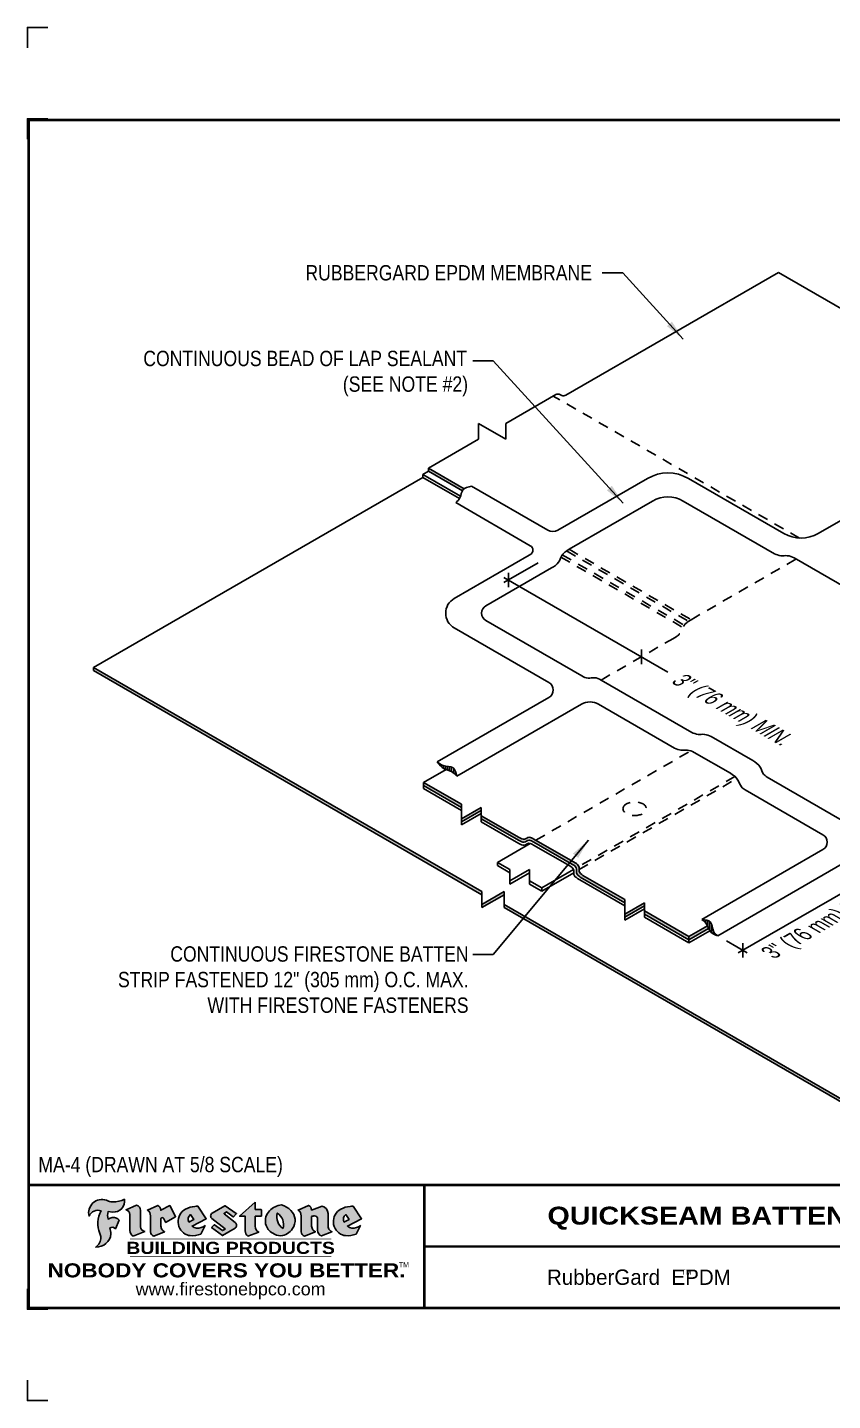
# Model space of a CAD drawing. Header units: inches. Extents: x 299.4 to 319.5, y -229 to -212.2.
# Drawn here: x 299.45 to 309.27, y -228.96 to -212.2 of the extents above; entities that cross this region are included whole.
import ezdxf
from ezdxf.enums import TextEntityAlignment as Align

# ---------------------------------------------------------------- set-up
doc = ezdxf.new("R2010")
doc.units = ezdxf.units.IN
doc.header["$MEASUREMENT"] = 0
doc.linetypes.add('HIDDEN2', pattern=[0.1875, 0.125, -0.0625])
doc.layers.get('0').update_dxf_attribs({"linetype": 'CONTINUOUS'})
doc.layers.get('DEFPOINTS').update_dxf_attribs({"linetype": 'CONTINUOUS'})
for name, color, linetype in [('FSBP-ACCESSORY-FIRESTONE', 7, 'CONTINUOUS'), ('FSBP-ANNO-NOTE', 7, 'CONTINUOUS'), ('FSBP-MEMBRANE', 7, 'CONTINUOUS'), ('FSBP-SEALANTS', 1, 'CONTINUOUS'), ('FSBP-TTLB', 7, 'CONTINUOUS'), ('FSBP-TTLB-BORDER', 7, 'CONTINUOUS'), ('FSBP-TTLB-TEXT', 7, 'CONTINUOUS')]:
    doc.layers.add(name, color=color, linetype=linetype)
doc.styles.add('FSBP_ARIAL', font='arial.ttf')
doc.styles.add('FSBP_ARIAL_BOLD', font='')
doc.styles.add('FSBP_ARIAL_NAR', font='ARIALN.TTF')
doc.styles.add('FSBP_BANKGOTHIC', font='bgothm.ttf')
doc.styles.get('FSBP_ARIAL_BOLD').set_extended_font_data('Arial Black')
doc.dimstyles.new('FSBP-LEADER', dxfattribs={"dimtxt": 0.1875, "dimasz": 0.25, "dimexe": 0.0625, "dimexo": 0.125, "dimgap": 0.125, "dimtad": 0, "dimtih": 1, "dimtoh": 1, "dimdec": 4, "dimzin": 0, "dimdsep": 46, "dimlunit": 4, "dimtxsty": 'FSBP_ARIAL_NAR', "dimcen": 0.09375, "dimclrd": 256, "dimclre": 256, "dimclrt": 256, "dimadec": 0, "dimazin": 0, "dimtfac": 1, "dimtdec": 4, "dimtofl": 0, "dimtmove": 0, "dimatfit": 3, "dimfxl": 1, "dimtolj": 1, "dimtzin": 0, "dimlwd": -1, "dimlwe": -1, "dimarcsym": 0})
pattern_1 = [(90, (156.5424210461586, 32.81133206987994), (-0.025, 3.469446951953614e-18), [])]

# ---------------------------------------------------------------- blocks, each defined once
blk = doc.blocks.new('TTLB-EPDM_1')
at = {"layer": 'FSBP-TTLB-TEXT'}
h = blk.add_hatch(color=1, dxfattribs=at)
edge = h.paths.add_edge_path()
edge.add_arc((1.037309769669573, -0.1982514792917306), 0.1319107607348553, 264.0410451462098, 370.3106169565175)
edge.add_arc((1.027551646585694, 0.1214293576525799), 0.3273056962876235, 270.05058356628535, 295.23459397187514, ccw=False)
edge.add_arc((1.022801957313345, -0.06680179986895154), 0.1391656561713503, 249.3281275763668, 272.0749124149863, ccw=False)
edge.add_line((0.9736743133014443, -0.1970076156048179), (0.9474927838574558, -0.1852745150568325))
edge.add_arc((0.8939498971398288, -0.3394262635682071), 0.1631857907024099, 70.84590087378872, 194.3325259843273)
edge.add_arc((0.8444260109029493, -0.4259936440910768), 0.1179914261095279, 70.96950098067128, 156.9641407594482, ccw=False)
edge.add_arc((1.153141409296894, -0.4684497516079468), 0.3110405457095052, 150.3231137483159, 203.2084295854517)
edge.add_arc((0.7562495500622943, -0.6412608153899899), 0.1218587156617311, 0.8849157075190988, 24.34668939894999, ccw=False)
edge.add_arc((0.7493781665697374, -0.6475258110744375), 0.1289731377238325, -58.36655102076742, 3.6216782311386737, ccw=False)
edge.add_arc((0.8256699029544474, -0.5792158350996106), 0.1783301886510354, 267.2205474105585, 354.1381621173521)
edge.add_arc((0.7903121048625305, -0.6011409294291745), 0.212787892960859, 0.9996158580669322, 21.00503380861244)
edge.add_arc((1.01880712263941, -0.5666691048185161), 0.05136395668415847, 40.82117713173261, 125.52727787225791, ccw=False)
edge.add_line((1.057676976260041, -0.5330924682126437), (1.102776947655911, -0.4308018311949837))
edge.add_arc((1.040858222524664, -0.4699705673995949), 0.07326744446031509, 32.31675181867256, 66.31481236598174)
edge.add_arc((1.032262518825329, -0.5063316993097662), 0.1102246948011782, 69.8179132332389, 125.254734720681)
edge.add_arc((1.127708877207287, -0.368959353531244), 0.1659710644737306, 164.1569669952081, 196.5811013160487, ccw=False)
edge.add_line((0.9680425188342383, -0.3236487780942383), (1.023615334387159, -0.3294494641845773))
h = blk.add_hatch(color=1, dxfattribs=at)
edge = h.paths.add_edge_path()
edge.add_line((1.275239419159561, -0.6223407783464694), (1.415345367376062, -0.5660418822574371))
edge.add_arc((1.421019305783958, -0.5090099247487757), 0.05731350411836949, 181.9717871001989, 264.31851000495806, ccw=False)
edge.add_line((1.363739737527226, -0.5109819325197265), (1.363412352251203, -0.3102363679013962))
edge.add_arc((1.294263659668751, -0.3103491388303989), 0.06914878453844908, 0.0934405599591014, 72.42834396969012)
edge.add_line((1.315139561173908, -0.2444268274366692), (1.186839444240604, -0.3024209471341379))
edge.add_arc((1.175246268095289, -0.3585110609420917), 0.05727567197445628, -0.017399788185912257, 78.322067691347, ccw=False)
edge.add_line((1.232521937428658, -0.3585284546236807), (1.232574268422297, -0.555126496687123))
edge.add_arc((1.305699496415486, -0.5558575689677219), 0.07312888236350451, 179.4272023230205, 245.3845503102953)
h = blk.add_hatch(color=1, dxfattribs=at)
edge = h.paths.add_edge_path()
edge.add_line((1.792026821926584, -0.3839679064720229), (1.722158956877934, -0.2518542302253621))
edge.add_arc((1.720119655279638, -0.2529327078887852), 0.002306916790721817, 27.87197133405656, 117.3766794470751)
edge.add_line((1.719058846382097, -0.250884159729182), (1.610638460368705, -0.3070279753467702))
edge.add_arc((1.547088841662962, -0.3061026658494403), 0.06355635479880145, 359.165808011073, 425.8793658831422)
edge.add_line((1.573061729235633, -0.2480956029480268), (1.446879247402876, -0.3051325108639702))
edge.add_arc((1.407812067100189, -0.370357133046621), 0.07602957263902092, -3.441403975725109, 59.07992244284969, ccw=False)
edge.add_line((1.483704536400296, -0.3749210150788969), (1.483704536400296, -0.5723838140635706))
edge.add_arc((1.54053746518044, -0.568254406115083), 0.05698275005415228, 184.1557352478595, 255.3066498366543)
edge.add_line((1.526084036778343, -0.6233736605654059), (1.657291340682093, -0.570650514527486))
edge.add_arc((1.688298576827198, -0.5021390388423987), 0.0752015358480571, 207.5160880841914, 245.649226723163, ccw=False)
edge.add_arc((1.721050197024907, -0.4914488168456328), 0.1093332836229113, 179.4823365255141, 204.5537900001094, ccw=False)
edge.add_line((1.611721375809452, -0.4904610114968335), (1.611721375809452, -0.4126404716788983))
edge.add_arc((1.628589765097195, -0.414159299036043), 0.01693662875851176, 28.356188110622725, 174.8549701683585, ccw=False)
edge.add_arc((1.627340435522395, -0.4197189881350504), 0.02111886817708033, 22.216893572439517, 40.10213956426492, ccw=False)
edge.add_line((1.646891420738257, -0.4117336534413738), (1.666638796144639, -0.4549750258192233))
edge.add_arc((1.668737246926742, -0.4540167099035481), 0.002306916790685496, 204.545128184284, 299.6323508190091)
edge.add_line((1.669877862091766, -0.4560219186518992), (1.791128135493295, -0.3870515928837648))
edge.add_line((1.791128135493295, -0.3870515928837648), (1.792026821926584, -0.3839679064720229))
h = blk.add_hatch(color=1, dxfattribs=at)
h.paths.add_polyline_path([(2.063388732080512, -0.2583237030618903, 0.02524281661523788), (2.025024361750752, -0.2610532129309178, 0.1213611957758757), (1.901773912052249, -0.3008158885520373, 0.6151668103976068), (1.93274136141747, -0.6099060679591872, 0.05306812109568645), (1.967936229862175, -0.617865745600497, 0.1150932231766138), (2.099126721549737, -0.5994933789882708), (2.151195569562105, -0.4944891916583316, -0.08755405562188731), (2.104230609512001, -0.5187113292177372, -0.265591761123442), (1.992692314386659, -0.5010701623316862), (2.165347897647223, -0.4141184325909109, 0.4518949533370738), (2.166222728871162, -0.4107679608846269)])
h.paths.add_polyline_path([(2.014217313945437, -0.4188965037300676), (1.951113654018855, -0.4515330109460507, -0.3720533890450154), (1.973177450672722, -0.3607130665457561)], flags=16)
h = blk.add_hatch(color=1, dxfattribs=at)
edge = h.paths.add_edge_path()
edge.add_arc((2.260407392426802, -0.3775796671688782), 0.04152450223225729, 123.20805433950699, 232.2027298779723, ccw=False)
edge.add_line((2.237665217914071, -0.3428366421988329), (2.393535971665983, -0.2540943745380986))
edge.add_arc((2.394677353533142, -0.2560991469722482), 0.002306916790741334, 55.64644466176611, 119.65426054492559, ccw=False)
edge.add_line((2.395979141996861, -0.2541946229174954), (2.531809646140459, -0.3470380726374032))
edge.add_arc((2.530468902927946, -0.3489153772789875), 0.002306916790700397, -42.731101238422525, 54.4661353739603, ccw=False)
edge.add_line((2.532163440279987, -0.3504807552658491), (2.498457913851155, -0.3869673252714421))
edge.add_arc((2.496763376499139, -0.3854019472845934), 0.002306916790672934, 233.7527076894875, 317.26889876138785, ccw=False)
edge.add_line((2.495399362263356, -0.38726241234572), (2.413849913492982, -0.3274738082119626))
edge.add_arc((2.412485899257181, -0.3293342732731342), 0.002306916790720064, 53.75270768979358, 124.4135619297835)
edge.add_line((2.41118211687575, -0.3274311136421062), (2.382933981293377, -0.346782838468144))
edge.add_arc((2.38423776367478, -0.3486859980991606), 0.002306916790694898, 124.4135619293799, 231.8459020253626)
edge.add_line((2.382812599816248, -0.3505000469010184), (2.519899969301207, -0.4581994452042721))
edge.add_arc((2.494247019847682, -0.4908523236374461), 0.04152450223225742, -55.21225898295222, 51.84590202520428, ccw=False)
edge.add_line((2.517938320565804, -0.5249552055672808), (2.364434947484597, -0.6179520922513717))
edge.add_arc((2.36323960192349, -0.6159790200102006), 0.002306916790726996, 233.2955624372927, 301.20872157023314, ccw=False)
edge.add_line((2.361860787187538, -0.6178285429225383), (2.231266621301074, -0.5204709167214361))
edge.add_arc((2.232647938930649, -0.5186232623475259), 0.002306916790697672, 135.5134179846393, 233.21798691998708, ccw=False)
edge.add_line((2.231002150870836, -0.5170067083764565), (2.262839375599356, -0.4845937328397696))
edge.add_arc((2.264485163659225, -0.4862102868108537), 0.002306916790748497, 53.0352839999411, 135.513417985369, ccw=False)
edge.add_line((2.265872365996302, -0.4843670465239001), (2.361834678328762, -0.5565872257804898))
edge.add_arc((2.363221880665761, -0.5547439854936304), 0.002306916790627066, 233.0352840000685, 302.2362632414394)
edge.add_line((2.36445241715569, -0.5566953042850713), (2.39428499383348, -0.5378823484768844))
edge.add_arc((2.393054457343549, -0.5359310296853765), 0.002306916790685166, 302.2362632406177, 412.2027298768422)
edge.add_line((2.394468296066179, -0.5341081404551886), (2.234958295420142, -0.4103916733127022))
h = blk.add_hatch(color=1, dxfattribs=at)
edge = h.paths.add_edge_path()
edge.add_line((2.763460561272041, -0.2072496393923444), (2.763460561272041, -0.2969520779963801))
edge.add_arc((2.765767478062699, -0.2969520779963943), 0.00230691679065842, 179.9999999996471, 269.9999999996471)
edge.add_line((2.765767478062685, -0.2992589947870528), (2.835417693520355, -0.2992589947870528))
edge.add_arc((2.835417693520355, -0.3015659115777538), 0.002306916790701052, 0, 90, ccw=False)
edge.add_line((2.837724610311056, -0.3015659115777538), (2.837724610311056, -0.3790761307453892))
edge.add_arc((2.83541769352037, -0.3790761307453749), 0.002306916790686842, 269.99999999964706, 359.99999999964706, ccw=False)
edge.add_line((2.835417693520355, -0.3813830475360618), (2.765767478062685, -0.3813830475360618))
edge.add_arc((2.765767478062699, -0.3836899643267202), 0.00230691679065842, 90.00000000035294, 180.0000000003529)
edge.add_line((2.763460561272041, -0.3836899643267344), (2.763460561272041, -0.5033995910642801))
edge.add_arc((2.836735953378943, -0.5071368822038516), 0.07337063740681413, 177.0802527808789, 245.3249543133826)
edge.add_line((2.806105814540615, -0.5738080530967267), (2.674529557384915, -0.6226036013049594))
edge.add_arc((2.708610405062069, -0.564298408791804), 0.06753517344606039, 177.0345319916277, 239.6926428024901, ccw=False)
edge.add_line((2.641165668230087, -0.560804539009709), (2.641165668230087, -0.3836899643267344))
edge.add_arc((2.638858751439429, -0.3836899643267202), 0.00230691679065842, 359.9999999996471, 449.999999999647)
edge.add_line((2.638858751439443, -0.3813830475360618), (2.572857950769389, -0.3813830475360618))
edge.add_line((2.572857950769389, -0.3813830475360618), (2.763460561272041, -0.2072496393923444))
h = blk.add_hatch(color=1, dxfattribs=at)
edge = h.paths.add_edge_path(flags=16)
edge.add_arc((2.940363509127394, -0.4847985213681437), 0.1684614578629418, 344.5558804047865, 417.0140046669545)
edge.add_arc((3.194458079644619, -0.3883534532477785), 0.1684614578629414, 164.5558804047864, 237.0140046669546)
edge = h.paths.add_edge_path()
edge.add_arc((3.069375116502199, -0.4399344555144872), 0.1828726885096673, 136.0914512150047, 191.213418978326)
edge.add_arc((3.064939550433406, -0.4318234379590333), 0.1803148804748503, 194.0167254156723, 240.6663730831859)
edge.add_arc((3.098047041778981, -0.3845058757092554), 0.2378525180183701, 239.2975390661776, 264.2889872773176)
edge.add_arc((3.04884478212623, -0.4190232383793012), 0.203760689247156, 277.1986764832036, 326.503572961274)
edge.add_arc((3.077739326803546, -0.4341046616465112), 0.171374865791709, 325.3768876809902, 406.3828327799087)
edge.add_arc((3.011839488065919, -0.4896144380417797), 0.2571945645850002, 44.28462553519766, 73.82901434867304)
edge.add_arc((3.117152499586992, -0.4983433120546693), 0.2579560664039132, 97.50292863483666, 134.1039137579027)
h = blk.add_hatch(color=1, dxfattribs=at)
edge = h.paths.add_edge_path()
edge.add_line((3.322690228557462, -0.5721896537377091), (3.322690228557462, -0.3749210150788969))
edge.add_arc((3.246797759257384, -0.3703571330465745), 0.076029572638996, 356.5585960242387, 419.0799224428129)
edge.add_line((3.285864939560099, -0.3051325108639702), (3.412047421392799, -0.2480956029480268))
edge.add_arc((3.386074533820159, -0.3061026658494941), 0.06355635479883807, 0.3962622833877276, 65.87936588318718, ccw=False)
edge.add_line((3.449629368605429, -0.3056631084210863), (3.580526418688805, -0.2593848434574539))
edge.add_arc((3.555744121700958, -0.3530904070730321), 0.09692726601172152, 2.366977007666776, 75.18615851992018, ccw=False)
edge.add_line((3.652588689330287, -0.3490873311063041), (3.652588689330287, -0.4883770011386872))
edge.add_arc((3.761877549389556, -0.4914934052703811), 0.1093332836229047, 178.3666365323574, 204.5537900000422)
edge.add_arc((3.729125929191727, -0.5021836272670953), 0.07520153584796169, 207.5160880841711, 245.2240541443093)
edge.add_line((3.697611150971852, -0.5704631245385627), (3.572585913552643, -0.6207021253773775))
edge.add_arc((3.59534718600759, -0.5526356419907701), 0.07177131519198746, 180.3328587115751, 251.51018566665869, ccw=False)
edge.add_line((3.523577081955409, -0.5530525936986663), (3.523577081955409, -0.4153032515383615))
edge.add_arc((3.486319529276879, -0.4148773504126441), 0.0372599868942854, 359.3450650296066, 449.0500281941028)
edge.add_arc((3.482769874121713, -0.4419622099033496), 0.06447454900600783, 86.29402372314017, 119.8211331593848)
edge.add_line((3.450707067966732, -0.3860252459975726), (3.450707067966732, -0.4904610114968335))
edge.add_arc((3.560035889182251, -0.491448816845647), 0.1093332836229751, 179.4823365255069, 204.5537900001023)
edge.add_arc((3.527284268984408, -0.5021390388424952), 0.07520153584796385, 207.5160880841699, 245.6492267231416)
edge.add_line((3.496277032839316, -0.570650514527486), (3.365069728935509, -0.6233736605654059))
edge.add_arc((3.37950248606194, -0.5682868177318081), 0.05694615642555727, 183.9298782390169, 255.318496325343, ccw=False)
h = blk.add_hatch(color=1, dxfattribs=at)
h.paths.add_polyline_path([(3.957695472291277, -0.2583237030618903, 0.02524281661523822), (3.919331101961575, -0.2610532129309178, 0.1085638477195505), (3.807890832595604, -0.2939221658134414, 0.6425897848490651), (3.827048101628293, -0.6099060679591872, 0.05306812109569052), (3.862242970072884, -0.617865745600497, 0.1150932231766133), (3.993433461760503, -0.5994933789882708), (4.045502309772871, -0.4944891916583316, -0.08755405562189084), (3.998537349722767, -0.5187113292177372, -0.2655917611234366), (3.886999054597368, -0.5010701623316862), (4.059654637857989, -0.4141184325909109, 0.4518949533370731), (4.060529469081928, -0.4107679608846269)])
h.paths.add_polyline_path([(3.90852405415626, -0.4188965037300676), (3.845420394229677, -0.4515330109460507, -0.3720533890450147), (3.867484190883488, -0.3607130665457561)], flags=16)
at = {"layer": 'DEFPOINTS', "linetype": 'Continuous', "ltscale": 1.75}
for points in [[(-0.015625, 13.88083333333333), (-0.015625, 14.13083333333333), (0.234375, 14.13083333333333)], [(-0.015625, -2.380833333333342), (-0.015625, -2.630833333333342), (0.234375, -2.630833333333342)]]:
    blk.add_lwpolyline(points, dxfattribs=at)
at = {"layer": 'DEFPOINTS', "color": 1}
for points in [[(0.234375, 13.015625), (-0.015625, 13.015625), (-0.015625, 12.765625)], [(0.234375, -1.515625), (-0.015625, -1.515625), (-0.015625, -1.265625)]]:
    blk.add_lwpolyline(points, dxfattribs=at)
at = {"layer": 'FSBP-TTLB', "const_width": 0.03125}
for points in [[(0, 0), (0, -1.5), (20, -1.5), (20, 0), (0, 0)], [(4.825208527206769, 0), (4.825208527206769, -0.75)], [(4.825208527206769, -0.75), (15.84028770518938, -0.75)], [(4.825208527206769, -0.75), (4.825208527206769, -1.5)]]:
    blk.add_lwpolyline(points, dxfattribs=at)
at = {"layer": 'FSBP-TTLB-BORDER', "const_width": 0.03125}
blk.add_lwpolyline([(20, 0), (20, 13), (0, 13), (0, 0)], dxfattribs=at)
at = {"layer": 'FSBP-TTLB-TEXT', "color": 1}
blk.add_line((0.7358432058323388, -0.379822754145593), (0.7358432058323388, -0.379822754145593), dxfattribs=at)
for points in [[(1.023615323725323, -0.3294494630716969, 0.5000510906601082), (1.167090420776901, -0.1746414942047778, -0.1103304102359608), (1.027840608309816, -0.2058762110801382, -0.09957876667165425), (0.9736743133014443, -0.1970076156048179), (0.9474927838574558, -0.1852745150568325, 0.5978159689075124), (0.7358432058323388, -0.379822754145593, -0.3938834584182213), (0.8828996422548698, -0.3144510229727047, 0.2349406564350952), (0.86727108227484, -0.5910237178633082, -0.1027304183841549), (0.8780937320133262, -0.6393788197974146, -0.2772692352614086), (0.8170223912655956, -0.7573362346216896, 0.3985429150902959), (1.003067614090241, -0.5974286950643517, 0.0875124847930418), (0.9889600163401155, -0.5248671157293501, -0.3874031597924062), (1.057676976260041, -0.5330924682126437), (1.102776947655911, -0.4308018311949837, 0.1494423498871741), (1.07029056398062, -0.4028746979725923, 0.2467195073738216), (0.9686394281704906, -0.4163228904100862, -0.1424285161541127), (0.9680425188342383, -0.3236487780942383), (1.023615334387159, -0.3294494641845773)], [(2.166222728871162, -0.4107679608846269), (2.063388732080512, -0.2583237030618903, 0.02524281661523788), (2.025024361750752, -0.2610532129309178, 0.1085638477195265), (1.913584092384895, -0.2939221658134414, 0.6425897848491228), (1.93274136141747, -0.6099060679591872, 0.05306812109568648), (1.967936229862175, -0.617865745600497, 0.1150932231766137), (2.099126721549737, -0.5994933789882708), (2.151195569562105, -0.4944891916583316, -0.0875540556218873), (2.104230609512001, -0.5187113292177372, -0.2655917611234418), (1.992692314386659, -0.5010701623316862), (2.165347897647223, -0.4141184325909109)], [(2.763460561272041, -0.2072496393923444), (2.763460561272041, -0.2969520779963801, 0.4142135623730958), (2.765767478062685, -0.2992589947870528), (2.835417693520355, -0.2992589947870528, -0.414213562373095), (2.837724610311056, -0.3015659115777538), (2.837724610311056, -0.3790761307453892, -0.4142135623730938), (2.835417693520355, -0.3813830475360618), (2.765767478062685, -0.3813830475360618, 0.4142135623730958), (2.763460561272041, -0.3836899643267344), (2.763460561272041, -0.5033995910642801, 0.3068985753588853), (2.806105814540615, -0.5738080530967267), (2.674529557384915, -0.6226036013049594, -0.2804194150632976), (2.641165668230087, -0.560804539009709), (2.641165668230087, -0.3836899643267344, 0.414213562373095), (2.638858751439443, -0.3813830475360618), (2.572857950769389, -0.3813830475360618), (2.763460561272041, -0.2072496393923444)], [(4.060529469081928, -0.4107679608846269), (3.957695472291277, -0.2583237030618903, 0.02524281661523788), (3.919331101961575, -0.2610532129309178, 0.1085638477195265), (3.807890832595604, -0.2939221658134414, 0.6425897848491228), (3.827048101628293, -0.6099060679591872, 0.05306812109568648), (3.862242970072884, -0.617865745600497, 0.1150932231766137), (3.993433461760503, -0.5994933789882708), (4.045502309772871, -0.4944891916583316, -0.0875540556218873), (3.998537349722767, -0.5187113292177372, -0.2655917611234418), (3.886999054597368, -0.5010701623316862), (4.059654637857989, -0.4141184325909109)], [(4.059654637857989, -0.4141184325909109, 0.4518949533370731), (4.060529469081928, -0.4107679608846269, 0.4518949533370731)]]:
    blk.add_lwpolyline(points, format="xyb", dxfattribs=at)
for points in [[(1.275239419159561, -0.6223407783464694), (1.415345367376062, -0.5660418822574371, -0.3756100036733062), (1.363739737527226, -0.5109819325197265), (1.363412352251203, -0.3102363679013962, 0.3265360292958048), (1.315139561173908, -0.2444268274366692), (1.186839444240604, -0.3024209471341379, -0.3557863980845349), (1.232521937428658, -0.3585284546236807), (1.232574268422297, -0.555126496687123, 0.2960110723418457)], [(1.792026821926584, -0.3839679064720229), (1.722158956877934, -0.2518542302253621, 0.4116839150163434), (1.719058846382097, -0.250884159729182), (1.610638460368705, -0.3070279753467702, 0.2996033003794034), (1.573061729235633, -0.2480956029480268), (1.446879247402876, -0.3051325108639702, -0.2797757560995365), (1.483704536400296, -0.3749210150788969), (1.483704536400296, -0.5723838140635706, 0.320828638474519), (1.526084036778343, -0.6233736605654059), (1.657291340682093, -0.570650514527486, -0.1679398621276611), (1.621603752698661, -0.5368819723450571, -0.1098333365370753), (1.611721375809452, -0.4904610114968335), (1.611721375809452, -0.4126404716788983, -0.743334502655012), (1.64349420176768, -0.4061152228778298, -0.07819791644735608), (1.646891420738257, -0.4117336534413738), (1.666638796144639, -0.4549750258192233, 0.4404648714563479), (1.669877862091766, -0.4560219186518992), (1.791128135493295, -0.3870515928837648)], [(2.234958295420142, -0.4103916733127022, -0.5150044486718882), (2.237665217914071, -0.3428366421988329), (2.393535971665983, -0.2540943745380986, -0.2867822934100265), (2.395979141996861, -0.2541946229174954), (2.531809646140459, -0.3470380726374032, -0.4515027974650387), (2.532163440279987, -0.3504807552658491), (2.498457913851155, -0.3869673252714421, -0.3814439164929681), (2.495399362263356, -0.38726241234572), (2.413849913492982, -0.3274738082119626, 0.3184718635035665), (2.41118211687575, -0.3274311136421062), (2.382933981293377, -0.346782838468144, 0.5064094529656681), (2.382812599816248, -0.3505000469010184), (2.519899969301207, -0.4581994452042721, -0.5043597839115849), (2.517938320565804, -0.5249552055672808), (2.364434947484597, -0.6179520922513717, -0.3053163970316367), (2.361860787187538, -0.6178285429225383), (2.231266621301074, -0.5204709167214361, -0.4541703869768119), (2.231002150870836, -0.5170067083764565), (2.262839375599356, -0.4845937328397696, -0.3762644290664977), (2.265872365996302, -0.4843670465239001), (2.361834678328762, -0.5565872257804898, 0.3114700032088108), (2.36445241715569, -0.5566953042850713), (2.39428499383348, -0.5378823484768844, 0.520381097387146), (2.394468296066179, -0.5341081404551886)], [(2.937624918725987, -0.3131105398334029, 0.2452625673097023), (2.889993533867141, -0.4754966266250307, 0.2064059665179019), (2.976604338974084, -0.5890186876871866, 0.1094800500670344), (3.074378098474654, -0.6211778035979165, 0.2185147641853038), (3.218764944843201, -0.5314757029352819, 0.3689489483072479), (3.195959963110113, -0.3100352223135445, 0.1296305888694145), (3.0834694040758, -0.242595816912754, 0.1610736375384317)], [(3.322690228557462, -0.5721896537377091), (3.322690228557462, -0.3749210150788969, 0.2797757560995341), (3.285864939560099, -0.3051325108639702), (3.412047421392799, -0.2480956029480268, -0.2937618496109166), (3.449629368605429, -0.3056631084210863), (3.580526418688805, -0.2593848434574539, -0.3288760160581939), (3.652588689330287, -0.3490873311063041), (3.652588689330287, -0.4883770011386872, 0.114762897203527), (3.662431105063263, -0.536926560769686, 0.166032965990522), (3.697611150971852, -0.5704631245385627), (3.572585913552643, -0.6207021253773775, -0.3209557512194564), (3.523577081955409, -0.5530525936986663), (3.523577081955409, -0.4153032515383615, 0.4127061514896111), (3.48693727661589, -0.3776224848030694, 0.1473421876160361), (3.450707067966732, -0.3860252459975726), (3.450707067966732, -0.4904610114968335, 0.1098333365370753), (3.460589444855941, -0.5368819723450855, 0.1679398621276611), (3.496277032839316, -0.570650514527486), (3.365069728935509, -0.6233736605654059, -0.3219729545308964), (3.322690228557462, -0.5721896537377091, 29.1476284739)], [(1.951113654018855, -0.4515330109460507), (2.014217313945437, -0.4188965037300676), (1.973177450672722, -0.3607130665457561, 0.3720533890450154)], [(3.10274193015772, -0.5296595419651595, 0.3271311138286319), (3.032079658614293, -0.3434924326507627, 0.3271311138286322)], [(3.845420394229677, -0.4515330109460507), (3.90852405415626, -0.4188965037300676), (3.867484190883488, -0.3607130665457561, 0.3720533890450154)]]:
    blk.add_lwpolyline(points, format="xyb", close=True, dxfattribs=at)
at = {"layer": 'FSBP-TTLB-TEXT', "const_width": 0.0078125}
for points in [[(1.233926579809207, -0.6584455781731435), (3.691229482685259, -0.6584455781731577)], [(1.233926579809207, -0.8761560960495984), (3.691229482685259, -0.8761560960495842)]]:
    blk.add_lwpolyline(points, dxfattribs=at)
at = {"layer": 'FSBP-TTLB-TEXT', "color": 1}
for centre, start, end in [((1.789987520328282, -0.3850463841354355), 299.6323508193319, 27.87197133380463), ((2.164310260790558, -0.412058050385383), 296.7304547840455, 34.00233684987403)]:
    blk.add_arc(centre, 0.00230691679068068, start, end, dxfattribs=at)
at = {"layer": 'FSBP-TTLB-TEXT', "lineweight": 18, "style": 'FSBP_ARIAL_BOLD'}
blk.add_text('BUILDING PRODUCTS', height=0.1484375, dxfattribs=at).set_placement((2.462578031247233, -0.7673008371113639), align=Align.MIDDLE_CENTER)
at = {"layer": 'FSBP-TTLB-TEXT', "color": 1}
for s, height, style, p in [('NOBODY COVERS YOU BETTER.', 0.171875, 'FSBP_ARIAL_BOLD', (2.412604263603384, -1.041650450587369)), ('TM', 0.0625, 'FSBP_BANKGOTHIC', (4.576671173373001, -0.9725745042934193))]:
    blk.add_text(s, height=height, dxfattribs=dict(at, style=style)).set_placement(p, align=Align.MIDDLE_CENTER)
at = {"layer": 'FSBP-TTLB-TEXT'}
for s, height, style, p in [('RubberGard  EPDM', 0.1875, 'FSBP_BANKGOTHIC', (7.443365678241776, -1.125)), ('TM', 0.0625, 'FSBP_BANKGOTHIC', (8.023397742165457, -1.062518816683806)), ('www.firestonebpco.com', 0.15625, 'FSBP_ARIAL', (2.462578031247233, -1.268657306740124))]:
    blk.add_text(s, height=height, dxfattribs=dict(at, style=style)).set_placement(p, align=Align.MIDDLE_CENTER)
for tag, height, style, p in [('MAXIMUM_WARRANTY', 0.1875, 'FSBP_ARIAL_BOLD', (18.03987100774941, 0.2240244307510579)), ('ACCPT_SYSTEMS', 0.21875, 'FSBP_ARIAL', (12.49438170418193, -1.125))]:
    blk.add_attdef(tag, text='', height=height, dxfattribs=dict(at, style=style)).set_placement(p, align=Align.MIDDLE_LEFT)
for tag, height, style, p in [('DETAIL_DESCP_LINE_1', 0.21875, 'FSBP_ARIAL_BOLD', (10.33118450231211, -0.3736318192489421)), ('ISSUE_REV_DATE', 0.21875, 'FSBP_ARIAL', (16.84069633627263, -0.7282559425942452)), ('DETAIL_NUMBER', 0.4375, 'FSBP_ARIAL', (18.91941590748775, -0.8931630692489421))]:
    blk.add_attdef(tag, text='', height=height, dxfattribs=dict(at, style=style)).set_placement(p, align=Align.MIDDLE_CENTER)

msp = doc.modelspace()

# ---------------------------------------------------------------- hatches: boundary and pattern name
at = {"layer": 'FSBP-MEMBRANE'}
h = msp.add_hatch(color=256, dxfattribs=at)
edge = h.paths.add_edge_path()
edge.add_line((304.3386251699789, -217.5813249547698), (304.3386251699789, -217.6188249547704))
edge.add_line((304.3386251699789, -217.6188249547704), (304.7526453360551, -217.8578596091045))
edge.add_spline(control_points=[(304.7526453360551, -217.8578596091044), (304.7547893825515, -217.8537214416089), (304.7606683385544, -217.844202025099), (304.7686318122929, -217.8365994494789), (304.7739320277897, -217.8326494863072)], knot_values=[0.09305818166656854, 0.09305818166656854, 0.09305818166656854, 0.09305818166656854, 0.1078660927227675, 0.1292804234083405, 0.1292804234083405, 0.1292804234083405, 0.1292804234083405], degree=3, periodic=0)
edge.add_line((304.7739320277897, -217.8326494863072), (304.3386251699789, -217.5813249547698))
msp.add_hatch(color=256, dxfattribs=at).paths.add_polyline_path([(300.2533434398612, -220.0149634613694), (300.2533434398612, -220.0524634613693), (304.9919738518308, -222.78831300531), (304.9919738518308, -222.7508130053101)])
h = msp.add_hatch(color=256, dxfattribs=at)
h.paths.add_polyline_path([(304.2801732777965, -221.4182356595484), (304.2801732777965, -221.4557356595486), (304.7423072909427, -221.7225488564401), (304.7423072909426, -221.6850488564401)])
h.paths.add_polyline_path([(304.982437909884, -221.76004885644), (304.982437909884, -221.7225488564401), (304.7423072909427, -221.8611883339266), (304.7423072909427, -221.8986883339267)])
edge = h.paths.add_edge_path()
edge.add_line((304.982437909884, -221.8236883339265), (304.982437909884, -221.8611883339267))
edge.add_line((304.982437909884, -221.8611883339267), (305.4445719229795, -222.128001530789))
edge.add_spline(control_points=[(305.4445719229837, -222.1280015307912), (305.4657988204937, -222.1391947572639), (305.5071458475504, -222.160997596685), (305.5654664160084, -222.1102093221843), (305.6042545976081, -222.1337561301524), (305.6234288783937, -222.1453960959606)], knot_values=[0, 0, 0, 0, 0.07911062281623087, 0.1540964269747002, 0.2274015220446953, 0.2274015220446953, 0.2274015220446953, 0.2274015220446953], degree=3, periodic=0)
edge.add_line((305.623428878395, -222.1453960959616), (306.0967389502476, -222.4186617933555))
edge.add_spline(control_points=[(306.0967389502474, -222.4186617933555), (306.1155440497463, -222.4308892248313), (306.1535854043358, -222.455624433306), (306.1331216051255, -222.5302030525872), (306.1707015500883, -222.5580003220542), (306.1899944883464, -222.5722709923306)], knot_values=[0, 0, 0, 0, 0.07330509507001753, 0.1482908992285296, 0.227401522044658, 0.227401522044658, 0.227401522044658, 0.227401522044658], degree=3, periodic=0)
edge.add_line((306.1899944883471, -222.5722709923312), (306.7327975271278, -222.8856584728881))
edge.add_line((306.7327975271278, -222.8856584728881), (306.7327975271278, -222.8481584728881))
edge.add_line((306.7327975271278, -222.848158472888), (306.2224704409884, -222.5535209923309))
edge.add_spline(control_points=[(306.2224704409883, -222.5535209923307), (306.2031775027303, -222.5392503220542), (306.1773635062992, -222.5201561319076), (306.1758244740657, -222.4903321177295), (306.1758365977635, -222.4826345936904)], knot_values=[0, 0, 0, 0, 0.07911062281619348, 0.1058501980217167, 0.1058501980217167, 0.1058501980217167, 0.1058501980217167], degree=3, periodic=0)
edge.add_spline(control_points=[(306.1758365977635, -222.4826345936904), (306.1758570716173, -222.4696354259058), (306.1770208856922, -222.456170073368), (306.1737981834555, -222.4447489726979)], knot_values=[0.1058501980217167, 0.1058501980217167, 0.1058501980217167, 0.1058501980217167, 0.1510065655522971, 0.1510065655522971, 0.1510065655522971, 0.1510065655522971], degree=3, periodic=0)
edge.add_spline(control_points=[(306.1737981834555, -222.4447489726979), (306.1735776674163, -222.4439674745329), (306.1676177500848, -222.4248820511618), (306.1480200023882, -222.4121392248313), (306.1292149028893, -222.3999117933555)], knot_values=[0.1510065655522971, 0.1510065655522971, 0.1510065655522971, 0.1510065655522971, 0.1540964269746489, 0.2274015220446077, 0.2274015220446077, 0.2274015220446077, 0.2274015220446077], degree=3, periodic=0)
edge.add_line((306.1292149028897, -222.3999117933559), (305.6249235656406, -222.1087590540454))
edge.add_spline(control_points=[(305.6249235656389, -222.108759054044), (305.6057492848532, -222.0971190882357), (305.5669611032536, -222.0735722802677), (305.5086405347956, -222.1243605547683), (305.4672935077389, -222.1025577153472), (305.4460666102289, -222.0913644888745)], knot_values=[0, 0, 0, 0, 0.07330509506999511, 0.1482908992284644, 0.2274015220446519, 0.2274015220446519, 0.2274015220446519, 0.2274015220446519], degree=3, periodic=0)
edge.add_line((305.4460666102254, -222.0913644888726), (304.982437909884, -221.8236883339265))
h.paths.add_polyline_path([(306.9729281460693, -222.9231584728881), (306.9729281460693, -222.885658472888), (306.7327975271278, -223.0242979503745), (306.7327975271278, -223.0617979503746)])
h.paths.add_polyline_path([(306.9729281460693, -222.9867979503745), (306.9729281460692, -223.0242979503746), (307.5157311848506, -223.3376854309319), (307.5157311848506, -223.3001854309321)])
edge = h.paths.add_edge_path()
edge.add_spline(control_points=[(307.7560175110495, -223.1989560558184), (307.7515626885778, -223.1890851894342), (307.7472643606102, -223.1789980718116), (307.7424914708407, -223.1692653187741)], knot_values=[0.12616494056898, 0.12616494056898, 0.12616494056898, 0.12616494056898, 0.1643446745550489, 0.1643446745550489, 0.1643446745550489, 0.1643446745550489], degree=3, periodic=0)
edge.add_line((307.7424914708407, -223.1692653187741), (307.5157311848507, -223.300185430932))
edge.add_line((307.5157311848507, -223.3001854309319), (307.5157311848507, -223.337685430932))
edge.add_line((307.5157311848507, -223.337685430932), (307.7560175110495, -223.1989560558184))
h = msp.add_hatch(color=256, dxfattribs=at)
h.paths.add_polyline_path([(305.2619728504815, -222.906696999862), (305.2619728504815, -222.944196999862), (309.9509155651219, -225.6513593383743), (309.9509155651219, -225.6138593383743)])
h.paths.add_polyline_path([(305.2619728504815, -222.7883130053102), (305.2619728504815, -222.7508130053102), (304.9919738518308, -222.906696999862), (304.9919738518308, -222.9441969998621)])
at = {"layer": 'FSBP-SEALANTS'}
h = msp.add_hatch(dxfattribs=at)
h.set_pattern_fill('ANSI31', color=256, scale=0.2, angle=45, style=0)
h.set_pattern_definition(pattern_1)
edge = h.paths.add_edge_path()
edge.add_spline(control_points=[(304.6860798627538, -221.3401353834578), (304.6756656226019, -221.3003558525004), (304.6534446743019, -221.2154779461036), (304.5239250310443, -221.2269887577722), (304.4673693371226, -221.1846458887418), (304.4441891602524, -221.1672910456613)], knot_values=[0, 0, 0, 0, 0.1314172801804019, 0.2804061118279817, 0.3838827849827198, 0.3838827849827198, 0.3838827849827198, 0.3838827849827198], degree=3, periodic=0)
edge.add_spline(control_points=[(304.4441891602524, -221.1672910456613), (304.4702748829645, -221.199923015744), (304.5015792540423, -221.2390832610529), (304.5458424797034, -221.2576647552941), (304.5533989303821, -221.2604887554788)], knot_values=[0.1878152017506203, 0.1878152017506203, 0.1878152017506203, 0.1878152017506203, 0.3328294689591825, 0.3618406823695032, 0.3618406823695032, 0.3618406823695032, 0.3618406823695032], degree=3, periodic=0)
edge.add_spline(control_points=[(304.5533989303821, -221.2604887554788), (304.5749649685416, -221.2685484250691), (304.627163635112, -221.2817744315896), (304.6649509588784, -221.3192056160327), (304.6860798627538, -221.3401353834578)], knot_values=[0, 0, 0, 0, 0.08279772634861682, 0.1878152017506204, 0.1878152017506204, 0.1878152017506204, 0.1878152017506204], degree=3, periodic=0)
h = msp.add_hatch(dxfattribs=at)
h.set_pattern_fill('ANSI31', color=256, scale=0.2, angle=45, style=0)
h.set_pattern_definition(pattern_1)
edge = h.paths.add_edge_path()
edge.add_spline(control_points=[(307.8677120229317, -223.2907191993164), (307.8476761580715, -223.273145573659), (307.7983206696767, -223.2298554594943), (307.8023713958908, -223.1027740391175), (307.7161217870101, -223.0943528893471), (307.6737313161983, -223.0902140125664)], knot_values=[0, 0, 0, 0, 0.09391885667534985, 0.23135567508684, 0.3641902836959798, 0.3641902836959798, 0.3641902836959798, 0.3641902836959798], degree=3, periodic=0)
edge.add_spline(control_points=[(307.6737313161983, -223.0902140125664), (307.6948557777268, -223.1079562037333), (307.7220453039767, -223.1307923726842), (307.7389732670447, -223.1620910888348), (307.7424914708407, -223.1692653187741)], knot_values=[0, 0, 0, 0, 0.09802180474914961, 0.1261649405689799, 0.1261649405689799, 0.1261649405689799, 0.1261649405689799], degree=3, periodic=0)
edge.add_spline(control_points=[(307.7424914708407, -223.1692653187741), (307.7472643606102, -223.1789980718116), (307.7515626885778, -223.1890851894342), (307.7560175110495, -223.1989560558184)], knot_values=[0.1261649405689799, 0.1261649405689799, 0.1261649405689799, 0.1261649405689799, 0.1643446745550489, 0.1643446745550489, 0.1643446745550489, 0.1643446745550489], degree=3, periodic=0)
edge.add_spline(control_points=[(307.7560175110495, -223.1989560558184), (307.7605659833408, -223.2090344287554), (307.7652775989886, -223.2188873627667), (307.7708240552365, -223.2279074935462)], knot_values=[0.1643446745550489, 0.1643446745550489, 0.1643446745550489, 0.1643446745550489, 0.2033270275489429, 0.2033270275489429, 0.2033270275489429, 0.2033270275489429], degree=3, periodic=0)
edge.add_spline(control_points=[(307.7708240552365, -223.2279074935462), (307.7745565727797, -223.2339776390357), (307.7967256726204, -223.2646809058162), (307.8358456585143, -223.2790303923015), (307.8677120229317, -223.2907191993164)], knot_values=[0.2033270275489429, 0.2033270275489429, 0.2033270275489429, 0.2033270275489429, 0.2295604115184848, 0.3448080262700725, 0.3448080262700725, 0.3448080262700725, 0.3448080262700725], degree=3, periodic=0)

# ---------------------------------------------------------------- linework, layer by layer
at = {"layer": 'FSBP-ACCESSORY-FIRESTONE', "linetype": 'HIDDEN2'}
for p, q in [((305.6490708021518, -222.1227004675449), (307.5376624671699, -221.0323215613573)), ((308.0778204793079, -221.3454611876444), (306.1737981834556, -222.4447489726979)), ((306.1758365977636, -222.4826345936484), (308.1024015114173, -221.3703318221392))]:
    msp.add_line(p, q, dxfattribs=at)
at = {"layer": 'FSBP-ACCESSORY-FIRESTONE'}
for p, q in [((305.1798562782138, -222.3936015992481), (305.5808086741608, -222.1621116255158)), ((305.1798562782138, -222.4326640992481), (305.1798562782138, -222.3936015992481)), ((305.3304239074257, -222.4805318605049), (305.1798562782138, -222.3936015992481)), ((305.3304239074257, -222.5195943605048), (305.1798562782138, -222.4326640992481)), ((305.5705545263671, -222.4805318605049), (305.3304239074257, -222.6191713379913)), ((305.3304239074257, -222.6582338379912), (305.3304239074257, -222.4805318605049)), ((305.3304239074257, -222.6582338379912), (305.5705545263671, -222.5195943605048)), ((305.5705545263671, -222.4805318605049), (305.5705545263671, -222.6582338379912)), ((306.1088462781718, -222.4822489726979), (305.7211221555791, -222.7061015992481)), ((305.7211221555791, -222.7451640992481), (306.1108846924797, -222.5201345936484)), ((305.7211221555791, -222.7061015992481), (305.5705545263671, -222.6191713379913)), ((305.7211221555791, -222.7451640992481), (305.5705545263671, -222.6582338379912)), ((305.7211221555791, -222.7061015992481), (305.7211221555791, -222.7451640992481))]:
    msp.add_line(p, q, dxfattribs=at)
at = {"layer": 'FSBP-ACCESSORY-FIRESTONE', "linetype": 'HIDDEN2'}
msp.add_ellipse((306.8551763926991, -221.7388550801712), major_axis=(-0.1435247896162018, 0), ratio=0.5773502691897233, dxfattribs=at)
at = {"layer": 'FSBP-ANNO-NOTE'}
for p, q in [((305.677618356417, -218.7364203671427), (305.2597283956714, -218.9776892484708)), ((305.313854983408, -218.8580509008225), (305.313854983408, -219.0348275961192)), ((307.260919732679, -220.070577605592), (305.2597283956714, -218.9151892484708)), ((306.9376526157513, -219.7955509009653), (306.9376526157513, -219.972327596262)), ((309.8512891961133, -222.4984380142112), (308.1192383885445, -223.4984380142112)), ((307.9759651984048, -223.3532191993164), (308.2274915640175, -223.4984380142112)), ((308.173364976281, -223.5555763618595), (308.173364976281, -223.3787996665629))]:
    msp.add_line(p, q, dxfattribs=at)
at = {"layer": 'FSBP-MEMBRANE'}
for p, q in [((306.0130295682438, -216.6896071247), (308.6079108378789, -215.1914517251611)), ((313.3465412498485, -217.9273012691019), (308.6079108378788, -215.1914517251611)), ((305.2835654286604, -217.0357634420524), (305.8947645674038, -216.6828874547705)), ((305.2835654286604, -217.2284489674884), (304.9498243087223, -217.0357634420524)), ((304.9498243087223, -217.0357634420524), (304.9498243087223, -217.2284489674884)), ((305.2835654286604, -217.2284489674884), (305.2835654286604, -217.0357634420524)), ((304.3386251699789, -217.5813249547703), (304.9498243087223, -217.2284489674884)), ((300.2533434398612, -220.0149634613694), (304.2709669353081, -217.6953874547704)), ((304.2709669353081, -217.6578874547704), (304.3386251699789, -217.6188249547704)), ((304.2709669353081, -217.6953874547704), (304.2709669353081, -217.6578874547704)), ((304.2709669353081, -217.6578874547704), (304.7308599338159, -217.9234068012573)), ((304.2709669353083, -217.6953874547703), (304.7171543770336, -217.9529938943595)), ((304.7739320277897, -217.8326494863072), (304.3386251699789, -217.5813249547698)), ((304.3386251699789, -217.6188249547704), (304.3386251699789, -217.5813249547703)), ((304.752645336055, -217.8578596091044), (304.3386251699789, -217.6188249547704)), ((304.9919738518308, -222.7508130053101), (300.2533434398611, -220.0149634613693)), ((300.2533434398612, -220.0149634613694), (300.2533434398612, -220.0524634613693)), ((304.9919738518308, -222.7883130053101), (300.2533434398612, -220.0524634613693)), ((304.2801732777966, -221.4182356595487), (304.5533989303821, -221.2604887554789)), ((304.2801732777966, -221.4932356595485), (304.2801732777966, -221.4182356595487)), ((304.2801732777966, -221.4182356595485), (304.7423072909427, -221.6850488564401)), ((304.2801732777966, -221.4557356595486), (304.7423072909427, -221.7225488564402)), ((304.7423072909427, -221.7600488564401), (304.2801732777966, -221.4932356595485)), ((304.7423072909427, -221.9361883339266), (304.7423072909427, -221.6850488564402)), ((304.982437909884, -221.7225488564402), (304.7423072909427, -221.8611883339266)), ((304.982437909884, -221.7225488564402), (304.982437909884, -221.8986883339267)), ((304.7423072909427, -221.8986883339267), (304.982437909884, -221.7600488564401)), ((304.7423072909426, -221.9361883339267), (304.982437909884, -221.7975488564402)), ((304.982437909884, -221.8236883339265), (305.4460666102771, -222.0913644889026)), ((304.982437909884, -221.8611883339266), (305.4445719230302, -222.1280015308182)), ((305.4430772357385, -222.1646385727079), (304.982437909884, -221.8986883339264)), ((306.0642629976054, -222.4374117933555), (305.6219341911485, -222.1820331378773)), ((306.0967389502474, -222.4186617933554), (305.6234288783937, -222.1453960959607)), ((306.1292149028893, -222.3999117933556), (305.6249235656388, -222.108759054044)), ((306.1575185357045, -222.5910209923307), (306.7327975271278, -222.9231584728883)), ((306.7327975271278, -222.8856584728881), (306.1899944883464, -222.5722709923307)), ((306.7327975271278, -222.8481584728881), (306.2224704409883, -222.5535209923307)), ((304.9919738518308, -222.906696999862), (305.2619728504815, -222.7508130053102)), ((304.9919738518308, -222.906696999862), (304.9919738518308, -222.7508130053101)), ((305.2619728504815, -222.7508130053102), (305.2619728504815, -222.944196999862)), ((304.9919738518308, -222.944196999862), (305.2619728504815, -222.7883130053102)), ((304.9919738518308, -222.906696999862), (304.9919738518308, -222.944196999862)), ((309.9509155651218, -225.6138593383744), (305.2619728504815, -222.906696999862)), ((306.7327975271278, -223.0992979503746), (306.7327975271278, -222.8481584728881)), ((306.9729281460693, -222.8856584728881), (306.7327975271278, -223.0242979503745)), ((306.7327975271278, -223.0617979503746), (306.9729281460693, -222.9231584728881)), ((306.9729281460693, -222.8856584728881), (306.9729281460692, -223.0617979503746)), ((309.9509155651218, -225.6513593383743), (305.2619728504815, -222.944196999862)), ((306.7327975271278, -223.0992979503746), (306.9729281460693, -222.9606584728881)), ((307.5157311848506, -223.3001854309319), (306.9729281460693, -222.9867979503745)), ((307.5157311848506, -223.337685430932), (306.9729281460692, -223.0242979503745)), ((306.9729281460692, -223.0617979503747), (307.5157311848506, -223.375185430932)), ((307.5157311848506, -223.3001854309319), (307.7424914708407, -223.1692653187741)), ((307.5157311848506, -223.3376854309321), (307.7560175110496, -223.1989560558184)), ((307.5157311848506, -223.375185430932), (307.7708240552366, -223.2279074935464)), ((307.5157311848506, -223.375185430932), (307.5157311848507, -223.3001854309321))]:
    msp.add_line(p, q, dxfattribs=at)
at = {"layer": 'FSBP-MEMBRANE', "linetype": 'HIDDEN2'}
for p, q in [((308.8646757946023, -218.4350665012627), (305.862288614762, -216.7016374547704)), ((306.0540259041359, -218.5717120304046), (307.5425070668904, -219.4310870304046)), ((305.9542935330165, -218.6672565190914), (307.4427746957713, -219.5266315190916)), ((305.9706821463822, -218.6392184894297), (307.459163309137, -219.4985934894299)), ((306.0236408971763, -218.5916692384566), (307.5121220599309, -219.4510442384567)), ((307.5425070668909, -219.4310870304043), (308.8236120655893, -218.6914407145455)), ((306.4451939641909, -220.1682603834577), (307.3276420323612, -219.6587787537535))]:
    msp.add_line(p, q, dxfattribs=at)
at = {"layer": 'FSBP-MEMBRANE'}
for points in [[(305.894764567404, -216.6828874547704), (305.9331765565942, -216.677396783905), (305.9677362850503, -216.6962457027495), (306.0130295682438, -216.6896071247001)], [(305.4460666102289, -222.0913644888746), (305.5092658622734, -222.1101269140436), (305.5675856422178, -222.0876864444922), (305.6249235656389, -222.108759054044)], [(305.4430772357386, -222.164638572708), (305.5062764877829, -222.183400997877), (305.5645962677274, -222.1609605283256), (305.6219341911485, -222.1820331378773)], [(305.4445719229837, -222.1280015307912), (305.5077711750282, -222.1467639559603), (305.5660909549725, -222.1243234864089), (305.6234288783937, -222.1453960959606)], [(306.1899944883464, -222.5722709923306), (306.1456752104202, -222.5234655043063), (306.1405972968346, -222.4611839966169), (306.0967389502474, -222.4186617933555)], [(306.2224704409883, -222.5535209923307), (306.1781511630621, -222.5047155043062), (306.1730732494765, -222.4424339966168), (306.1292149028893, -222.3999117933555)], [(306.1575185357045, -222.5910209923306), (306.1131992577783, -222.5422155043063), (306.1081213441927, -222.4799339966169), (306.0642629976054, -222.4374117933555)]]:
    msp.add_spline(points, degree=3, dxfattribs=at)
at = {"layer": 'FSBP-MEMBRANE', "linetype": 'HIDDEN2'}
msp.add_spline([(307.5425070668909, -219.4310870304044), (307.449369960385, -219.5134185083294), (307.4159250090996, -219.5883315017558), (307.3276420323612, -219.6587787537534)], degree=3, dxfattribs=at)
at = {"layer": 'FSBP-SEALANTS'}
for p, q in [((310.5423050842934, -217.5429028375424), (309.0928975258834, -218.3797186815557)), ((307.0107665611484, -217.7068375551572), (305.9184084621403, -218.3375107969052)), ((307.510766561135, -217.7068375546979), (308.6762308592167, -218.3797186815557)), ((304.865398969822, -217.8017242662738), (305.7934084619948, -218.3375107969327)), ((304.6716153103236, -218.0023432189001), (305.5813337772571, -218.5275694206709)), ((307.0732665574739, -217.9832531631102), (306.0540259041359, -218.5717120304046)), ((308.5603864494169, -218.6253358803738), (307.4482665574739, -217.9832531631102)), ((305.5685279309239, -218.6431537537534), (304.6535825820125, -219.1713976974273)), ((310.0190382731569, -219.3816203572811), (308.7994648290789, -218.6774993010461)), ((305.8391608696062, -218.7994037537538), (305.0385984590559, -219.2616086759943)), ((305.8086302137865, -220.1991086752421), (304.6535825821734, -219.5322416157637)), ((305.0385984590559, -219.442030635116), (306.2098569558366, -220.118257044517)), ((306.4451939641908, -220.1682603834577), (307.5508658723716, -220.8066203572812)), ((305.8086302137865, -220.379530634364), (304.4441891602524, -221.1672910456614)), ((306.205710828183, -220.4627760364983), (304.6860798627538, -221.3401353834578)), ((307.3421954644824, -220.9986444411145), (306.4140441615164, -220.4627760364983)), ((307.7899442520331, -220.8587837779532), (308.2942355892832, -221.1499365172646)), ((308.0236026506007, -221.3061865172647), (307.581273844144, -221.0508078617866)), ((308.4719161425853, -221.3522885214936), (309.6196300946171, -222.0149214806518)), ((309.1510284158628, -222.0568741736136), (308.201283203903, -221.5085385214937)), ((309.1510284158628, -222.2372961327354), (307.6737313161983, -223.0902140125665)), ((309.3873429883608, -222.413359852357), (307.8677120229317, -223.2907191993164))]:
    msp.add_line(p, q, dxfattribs=at)
for centre, radius, start, end in [((307.2607665615394, -218.1398502568236), 0.5, 60.00000005351653, 120.0000000517401), ((307.2607665574739, -218.3080126895294), 0.375, 60.00000000000016, 119.9999999999951), ((305.8559084620438, -218.2292576214879), 0.125, 239.9999999740361, 300.0000000511062), ((308.88456419255, -218.0188747633123), 0.4166666666666666, 240.0000000000006, 299.9999999999986), ((305.5500837772569, -218.5816960084076), 0.0625, 300.0549347054596, 59.99999999993154), ((304.7577492486791, -219.351819656549), 0.2083333333333333, 120.0000000000048, 240.0000000511273), ((305.0906817923893, -219.3518196555551), 0.1041666666666667, 120.0000000000039, 239.9999999999993), ((305.7565468804532, -220.2893196548031), 0.1041666666666667, 299.9999999999986, 59.99999999999716), ((306.3098774948497, -220.6431979956201), 0.2083333333333333, 59.99999999999935, 120.0000000000014), ((309.0989450825294, -222.1470851531745), 0.1041666666666667, 299.9999999999993, 59.99999999999917)]:
    msp.add_arc(centre, radius, start, end, dxfattribs=at)
for points in [[(304.865398969822, -217.8017242662738), (304.7599444723693, -217.8462585794629), (304.7225962407146, -217.9434819444614), (304.6716153103236, -218.0023432189001)], [(306.0540259041359, -218.5717120304047), (305.9608887976299, -218.6540435083298), (305.9274438463445, -218.7289565017561), (305.8391608696062, -218.7994037537537)], [(308.7994648290789, -218.6774993010461), (308.7161861126716, -218.6495925234727), (308.637593591762, -218.6495925234727), (308.5603864494167, -218.6253358803737)], [(306.4451939641908, -220.1682603834577), (306.3646461628584, -220.1393075805764), (306.2863371205288, -220.1441508814451), (306.2098569558369, -220.1182570445171)], [(307.789944252033, -220.8587837779532), (307.7066655356256, -220.8308770003798), (307.6280730147161, -220.8308770003798), (307.5508658723708, -220.8066203572808)], [(307.5812738441439, -221.0508078617865), (307.4979951277365, -221.0229010842132), (307.419402606827, -221.0229010842132), (307.3421954644817, -220.9986444411142)], [(304.6860798627538, -221.3401353834577), (304.6389375325502, -221.2412869917497), (304.5185383057432, -221.2109707229571), (304.4441891602524, -221.1672910456613)], [(304.6860798627538, -221.3401353834577), (304.6181874112663, -221.2849138863827), (304.53144466836, -221.2508975295485), (304.4441891602524, -221.1672910456613)], [(308.2942355892832, -221.1499365172647), (308.3858348176748, -221.2325199185161), (308.426718607766, -221.3151998484453), (308.4719161425917, -221.3522885214973)], [(308.0236026506007, -221.3061865172647), (308.1152018789923, -221.3887699185161), (308.1560856690834, -221.4714498484453), (308.2012832039091, -221.5085385214973)], [(307.8677120229317, -223.2907191993165), (307.8161620520561, -223.2318284320061), (307.7793422569845, -223.1233776145244), (307.6737313161983, -223.0902140125664)], [(307.6737313161983, -223.0902140125664), (307.7309105533637, -223.1485488004758), (307.7833605348346, -223.2448013771721), (307.8677120229317, -223.2907191993165)]]:
    msp.add_spline(points, degree=3, dxfattribs=at)
msp.add_open_spline([(305.5813856589966, -218.635792609036), (305.5771192370387, -218.6382612860698), (305.5728235839813, -218.6407075199116), (305.5685279309239, -218.6431537537534)], degree=3, dxfattribs=at)

# ---------------------------------------------------------------- block references
ref = msp.add_blockref('TTLB-EPDM_1', (299.4627011304548, -226.3323711702308))
ref.add_attrib('DETAIL_DESCP_LINE_1', 'QUICKSEAM BATTEN COVER AT FIELD SEAMS', dxfattribs={"layer": 'FSBP-TTLB-TEXT', "height": 0.21875, "style": 'FSBP_ARIAL_BOLD'}).set_placement((309.7938856327669, -226.7060029894797), align=Align.MIDDLE_CENTER)

# ---------------------------------------------------------------- texts
at = {"layer": 'DEFPOINTS', "style": 'FSBP_ARIAL_NAR'}
msp.add_text('MA-4 (DRAWN AT 5/8 SCALE)', height=0.1875, dxfattribs=at).set_placement((299.5798584845293, -226.0823711702307), align=Align.MIDDLE_LEFT)
at = {"layer": 'FSBP-ANNO-NOTE', "style": 'FSBP_ARIAL_NAR'}
msp.add_text('RUBBERGARD EPDM MEMBRANE', height=0.1875, dxfattribs=at).set_placement((306.3335464980342, -215.1963255069642), align=Align.MIDDLE_RIGHT)
at = {"layer": 'FSBP-ANNO-NOTE', "style": 'FSBP_ARIAL_NAR', "oblique": 30}
msp.add_text('3" (76 mm) MIN.', height=0.1875, rotation=330.0000000000013, dxfattribs=at).set_placement((307.3342898336506, -220.1129378531384), align=Align.MIDDLE_LEFT)
at = {"layer": 'FSBP-ANNO-NOTE', "style": 'FSBP_ARIAL_NAR', "oblique": 329.9999999999999}
msp.add_text('3" (76 mm) MIN.', height=0.1875, rotation=30.00000000000054, dxfattribs=at).set_placement((309.201770143275, -223.1234380142112), align=Align.MIDDLE)
at = {"layer": 'FSBP-ANNO-NOTE', "char_height": 0.1875, "style": 'FSBP_ARIAL_NAR'}
for s, width, heights, insert, attachment_point in [('\\pi0.31332;CONTINUOUS BEAD OF LAP SEALANT \\P\\pi2.7476;(SEE NOTE #2)', 4.249410572331811, [0.5969892251268937], (300.546875, -216.1484375), 1), ('CONTINUOUS FIRESTONE BATTEN STRIP FASTENED 12" (305 mm) O.C. MAX. WITH FIRESTONE FASTENERS', 4.276419237099617, [1.098311050391207], (304.828125, -223.41796875), 3)]:
    msp.add_mtext_dynamic_manual_height_columns(s, width=width, gutter_width=2.5, heights=heights, dxfattribs=dict(at, insert=insert, attachment_point=attachment_point))

# ---------------------------------------------------------------- leaders
at = {"layer": 'FSBP-ANNO-NOTE'}
for points in [[(307.4466359630505, -216.0046225723566), (306.7085464980342, -215.1963255069642), (306.4585464980342, -215.1963255069642)], [(306.714795116889, -218.0091578104362), (305.1291311203341, -216.2726643149148), (304.8791311203341, -216.2726643149148)], [(306.29296875, -222.12109375), (305.1303901792726, -223.5187558402034), (304.8803901792726, -223.5187558402034)]]:
    msp.add_leader(points, dimstyle='FSBP-LEADER', dxfattribs=at)

doc.saveas('drawing.dxf')
